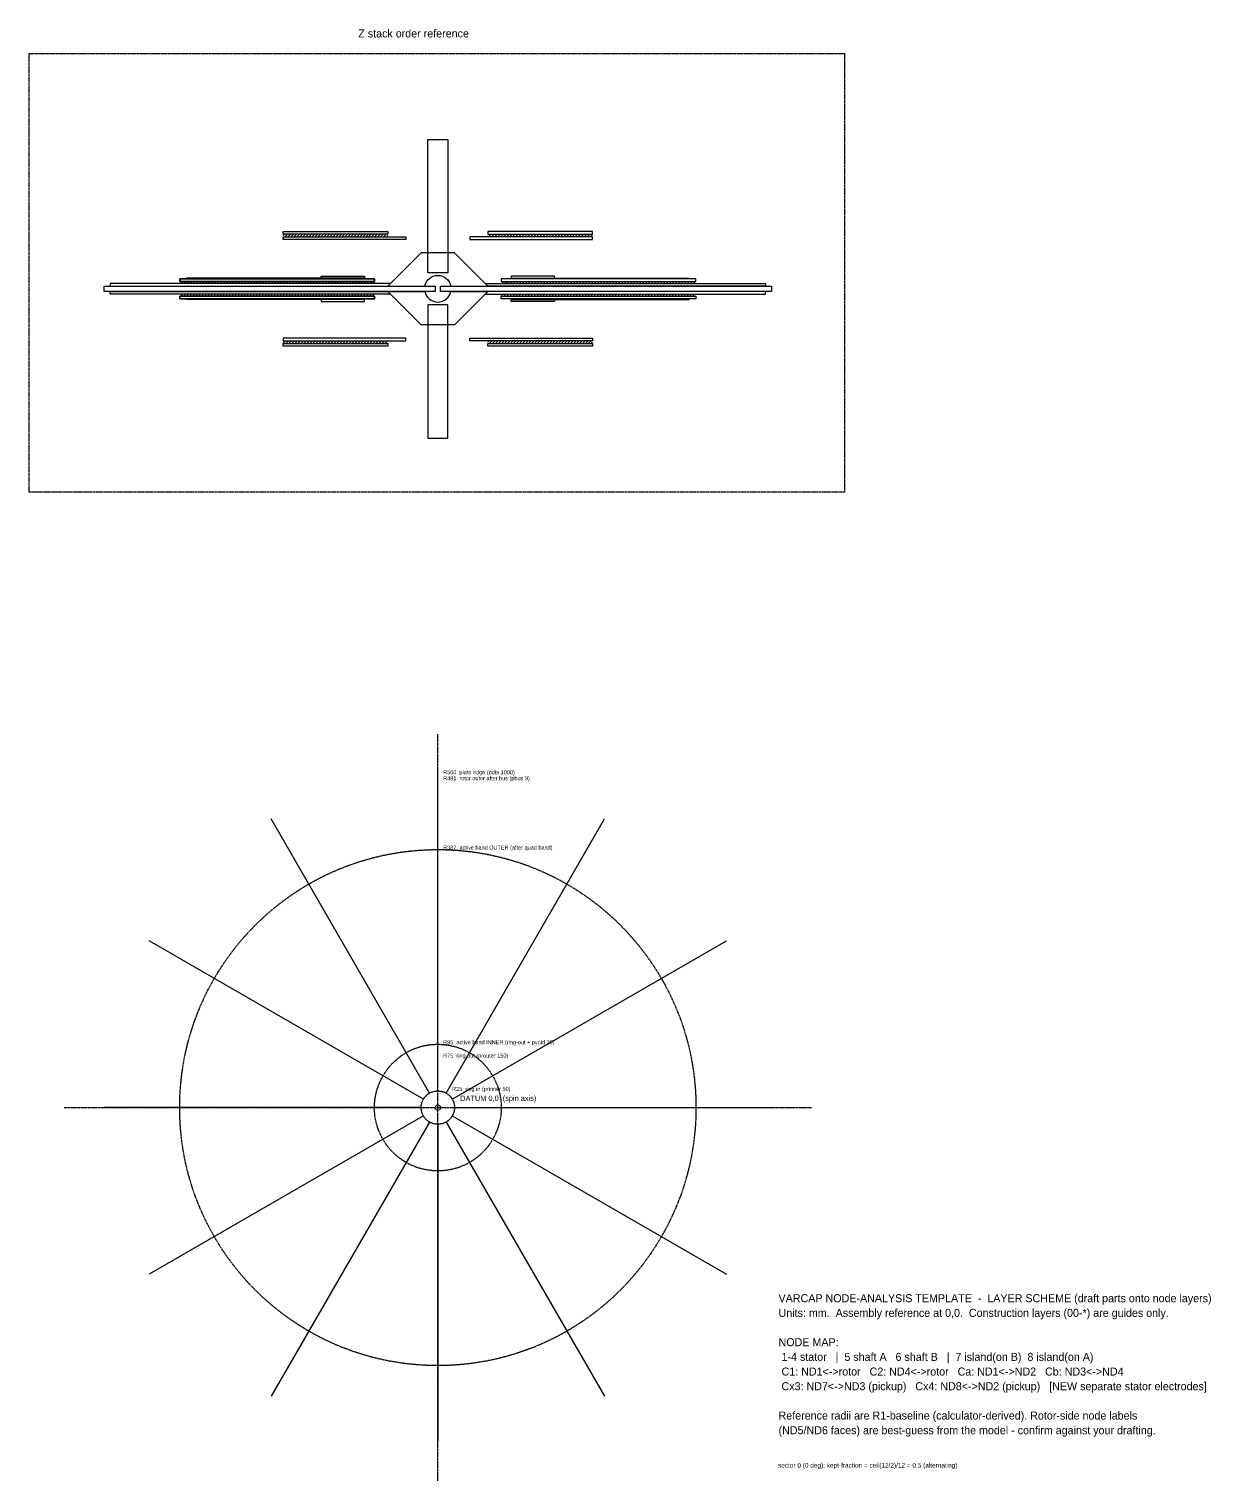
# Model space of a CAD drawing. Header units: millimetres. Extents: x -613 to 4120, y -3420 to 1618.
# Drawn here: x -613 to 1159, y -560 to 1618 of the extents above; entities that cross this region are included whole.
import ezdxf

# ---------------------------------------------------------------- set-up
doc = ezdxf.new("R2010")
doc.units = ezdxf.units.MM
doc.linetypes.add('CENTER', pattern=[5.08, 3.175, -0.635, 0.635, -0.635])
doc.linetypes.add('DASHED', pattern=[1.524, 1.27, -0.254])
for name, color, linetype in [('00-DATUM-AXIS', 4, 'CENTER'), ('00-LEGEND', 7, 'Continuous'), ('00-REF-RADII', 8, 'DASHED'), ('00-SECTOR-GRID-12', 8, 'Continuous'), ('00-Z-AXIS-STACK-ORDER', 4, 'CENTER'), ('CAP-C1-OVERLAP', 1, 'DASHED'), ('CAP-C2-OVERLAP', 1, 'DASHED'), ('CAP-Ca-GAP', 2, 'DASHED'), ('CAP-Cb-GAP', 3, 'DASHED'), ('CAP-Cx3-GAP', 3, 'DASHED'), ('CAP-Cx4-GAP', 2, 'DASHED'), ('MECH-DIELECTRIC', 30, 'Continuous'), ('ND1-C1-STATOR-PLATE', 1, 'Continuous'), ('ND1-Ca-ELECTRODE', 1, 'Continuous'), ('ND2-Ca-ELECTRODE', 2, 'Continuous'), ('ND2-Cx4-PICKUP-STATOR', 2, 'Continuous'), ('ND3-Cx3-PICKUP-STATOR', 3, 'Continuous'), ('ND4-C2-STATOR-PLATE', 1, 'Continuous'), ('ND4-Cb-ELECTRODE', 1, 'Continuous'), ('ND5-HUB-A-BODY', 5, 'Continuous'), ('ND5-ROTOR-C1-FACE', 5, 'Continuous'), ('ND5-SHAFT-A-BODY', 5, 'Continuous'), ('ND6-HUB-B-BODY', 5, 'Continuous'), ('ND6-ROTOR-C2-FACE', 5, 'Continuous'), ('ND6-SHAFT-B-BODY', 5, 'Continuous'), ('ND7-ISLAND-BARS-onB', 6, 'Continuous'), ('ND8-ISLAND-BARS-onA', 6, 'Continuous')]:
    doc.layers.add(name, color=color, linetype=linetype)

msp = doc.modelspace()

# ---------------------------------------------------------------- hatches: boundary and pattern name
at = {"layer": 'CAP-C1-OVERLAP'}
h = msp.add_hatch(dxfattribs=at)
h.set_pattern_fill('ANSI31', color=256)
h.paths.add_polyline_path([(-387, 1239.2), (-95, 1239.2), (-95, 1236.2), (-387, 1236.2)])
h = msp.add_hatch(dxfattribs=at)
h.set_pattern_fill('ANSI31', color=256)
h.paths.add_polyline_path([(387, 1236.2), (387, 1239.2), (95, 1239.2), (95, 1236.2)])
at = {"layer": 'CAP-C2-OVERLAP'}
h = msp.add_hatch(dxfattribs=at)
h.set_pattern_fill('ANSI31', color=256)
h.paths.add_polyline_path([(-387, 1217.2), (-95, 1217.2), (-95, 1220.2), (-387, 1220.2)])
h = msp.add_hatch(dxfattribs=at)
h.set_pattern_fill('ANSI31', color=256)
h.paths.add_polyline_path([(387, 1217.2), (95, 1217.2), (95, 1220.2), (387, 1220.2)])
at = {"layer": 'CAP-Ca-GAP'}
h = msp.add_hatch(dxfattribs=at)
h.set_pattern_fill('ANSI31', color=256)
h.paths.add_polyline_path([(-110, 1244.2), (-377, 1244.2), (-377, 1243.2), (-110, 1243.2)])
h = msp.add_hatch(dxfattribs=at)
h.set_pattern_fill('ANSI31', color=256)
h.paths.add_polyline_path([(232, 1244.2), (110, 1244.2), (110, 1243.2), (232, 1243.2)])
h = msp.add_hatch(dxfattribs=at)
h.set_pattern_fill('ANSI31', color=256)
h.paths.add_polyline_path([(377, 1244.2), (110, 1244.2), (110, 1243.2), (377, 1243.2)])
at = {"layer": 'CAP-Cb-GAP'}
h = msp.add_hatch(dxfattribs=at)
h.set_pattern_fill('ANSI31', color=256)
h.paths.add_polyline_path([(-110, 1213.2), (-377, 1213.2), (-377, 1212.2), (-110, 1212.2)])
h.paths.add_polyline_path([(232, 1213.2), (110, 1213.2), (110, 1212.2), (232, 1212.2)])
h = msp.add_hatch(dxfattribs=at)
h.set_pattern_fill('ANSI31', color=256)
h.paths.add_polyline_path([(377, 1213.2), (110, 1213.2), (110, 1212.2), (377, 1212.2)])
at = {"layer": 'CAP-Cx3-GAP'}
h = msp.add_hatch(dxfattribs=at)
h.set_pattern_fill('ANSI31', color=256)
h.paths.add_polyline_path([(232, 1150.2), (110, 1150.2), (110, 1146.2), (232, 1146.2)])
h.paths.add_polyline_path([(110, 1150.2), (95, 1150.2), (95, 1146.2), (110, 1146.2)])
h.paths.add_polyline_path([(95, 1150.2), (75, 1150.2), (75, 1146.2), (95, 1146.2)])
h.paths.add_polyline_path([(-75, 1150.2), (-95, 1150.2), (-95, 1146.2), (-75, 1146.2)])
h.paths.add_polyline_path([(-95, 1150.2), (-232, 1150.2), (-232, 1146.2), (-95, 1146.2)])
at = {"layer": 'CAP-Cx4-GAP'}
h = msp.add_hatch(dxfattribs=at)
h.set_pattern_fill('ANSI31', color=256)
h.paths.add_polyline_path([(-75, 1310.2), (-95, 1310.2), (-95, 1306.2), (-75, 1306.2)])
h.paths.add_polyline_path([(-95, 1310.2), (-232, 1310.2), (-232, 1306.2), (-95, 1306.2)])
h = msp.add_hatch(dxfattribs=at)
h.set_pattern_fill('ANSI31', color=256)
h.paths.add_polyline_path([(232, 1310.2), (110, 1310.2), (110, 1306.2), (232, 1306.2)])
h.paths.add_polyline_path([(110, 1310.2), (95, 1310.2), (95, 1306.2), (110, 1306.2)])
h.paths.add_polyline_path([(95, 1310.2), (75, 1310.2), (75, 1306.2), (95, 1306.2)])

# ---------------------------------------------------------------- linework, layer by layer
at = {"layer": '00-DATUM-AXIS'}
for p, q in [((0, -560), (0, 560)), ((-560, 0), (560, 0))]:
    msp.add_line(p, q, dxfattribs=at)
msp.add_circle((0, 0), 4, dxfattribs=at)
at = {"layer": '00-REF-RADII'}
for radius in [387, 95, 25]:
    msp.add_circle((0, 0), radius, dxfattribs=at)
at = {"layer": '00-SECTOR-GRID-12'}
for p, q in [((0, 25), (0, 500)), ((-12.5, 21.7), (-250, 433)), ((12.5, 21.7), (250, 433)), ((-21.7, 12.5), (-433, 250)), ((21.7, 12.5), (433, 250)), ((-25, 0), (-500, 0)), ((25, 0), (500, 0)), ((-21.7, -12.5), (-433, -250)), ((-12.5, -21.7), (-250, -433)), ((12.5, -21.7), (250, -433)), ((21.7, -12.5), (433, -250)), ((0, -25), (0, -500))]:
    msp.add_line(p, q, dxfattribs=at)
at = {"layer": '00-Z-AXIS-STACK-ORDER'}
msp.add_lwpolyline([(-612.8, 1581.1), (609.7, 1581.1), (609.7, 923.2), (-612.8, 923.2)], close=True, dxfattribs=at)
at = {"layer": 'MECH-DIELECTRIC'}
for points in [[(-110, 1244.2), (-377, 1244.2), (-377, 1243.2), (-110, 1243.2)], [(110, 1244.2), (377, 1244.2), (377, 1243.2), (110, 1243.2)], [(-500, 1232.2), (-4, 1232.2), (-4, 1224.2), (-500, 1224.2)], [(4, 1224.2), (4, 1232.2), (500, 1232.2), (500, 1224.2)], [(-377, 1213.2), (-110, 1213.2), (-110, 1212.2), (-377, 1212.2)], [(377, 1213.2), (110, 1213.2), (110, 1212.2), (377, 1212.2)]]:
    msp.add_lwpolyline(points, close=True, dxfattribs=at)
at = {"layer": 'ND1-C1-STATOR-PLATE'}
for points in [[(-95, 1239.2), (-387, 1239.2), (-387, 1243.2), (-95, 1243.2)], [(387, 1239.2), (387, 1243.2), (95, 1243.2), (95, 1239.2)]]:
    msp.add_lwpolyline(points, close=True, dxfattribs=at)
at = {"layer": 'ND1-Ca-ELECTRODE'}
for points in [[(-95, 1239.2), (-95, 1243.2), (-387, 1243.2), (-387, 1239.2)], [(387, 1239.2), (387, 1243.2), (95, 1243.2), (95, 1239.2)]]:
    msp.add_lwpolyline(points, close=True, dxfattribs=at)
at = {"layer": 'ND2-Ca-ELECTRODE'}
for points in [[(-110, 1247.2), (-110, 1244.2), (-175, 1244.2), (-175, 1247.2)], [(110, 1244.2), (175, 1244.2), (175, 1247.2), (110, 1247.2)]]:
    msp.add_lwpolyline(points, close=True, dxfattribs=at)
at = {"layer": 'ND2-Cx4-PICKUP-STATOR'}
for points in [[(-48, 1306.2), (-48, 1302.2), (-232, 1302.2), (-232, 1306.2), (-48, 1306.2)], [(48, 1306.2), (48, 1302.2), (232, 1302.2), (232, 1306.2), (48, 1306.2)]]:
    msp.add_lwpolyline(points, dxfattribs=at)
at = {"layer": 'ND3-Cx3-PICKUP-STATOR'}
for points in [[(-48, 1150.2), (-48, 1154.2), (-232, 1154.2), (-232, 1150.2), (-48, 1150.2)], [(48, 1150.2), (48, 1154.2), (232, 1154.2), (232, 1150.2), (48, 1150.2)]]:
    msp.add_lwpolyline(points, dxfattribs=at)
at = {"layer": 'ND4-C2-STATOR-PLATE'}
for points in [[(-387, 1213.2), (-95, 1213.2), (-95, 1217.2), (-387, 1217.2)], [(387, 1213.2), (95, 1213.2), (95, 1217.2), (387, 1217.2)]]:
    msp.add_lwpolyline(points, close=True, dxfattribs=at)
at = {"layer": 'ND4-Cb-ELECTRODE'}
for points in [[(-95, 1213.2), (-387, 1213.2), (-387, 1217.2), (-95, 1217.2)], [(-110, 1209.2), (-110, 1212.2), (-175, 1212.2), (-175, 1209.2)], [(387, 1213.2), (95, 1213.2), (95, 1217.2), (387, 1217.2)], [(110, 1209.2), (110, 1212.2), (175, 1212.2), (175, 1209.2)]]:
    msp.add_lwpolyline(points, close=True, dxfattribs=at)
at = {"layer": 'ND5-HUB-A-BODY'}
msp.add_lwpolyline([(75, 1232.2), (25, 1282.2), (-25, 1282.2), (-75, 1232.2), (-19.6, 1232.2, -0.816497), (19.6, 1232.2)], format="xyb", close=True, dxfattribs=at)
at = {"layer": 'ND5-ROTOR-C1-FACE'}
for points in [[(-491, 1232.2), (-75, 1232.2), (-71, 1236.2), (-491, 1236.2)], [(491, 1232.2), (75, 1232.2), (71, 1236.2), (491, 1236.2)]]:
    msp.add_lwpolyline(points, close=True, dxfattribs=at)
at = {"layer": 'ND5-SHAFT-A-BODY'}
msp.add_lwpolyline([(-15, 1252.2), (-15, 1452.2), (15, 1452.2), (15, 1252.2)], close=True, dxfattribs=at)
at = {"layer": 'ND6-HUB-B-BODY'}
msp.add_lwpolyline([(-25, 1174.2), (-75, 1224.2), (-19.6, 1224.2, 0.816497), (19.6, 1224.2), (75, 1224.2), (25, 1174.2)], format="xyb", close=True, dxfattribs=at)
at = {"layer": 'ND6-ROTOR-C2-FACE'}
for points in [[(-491, 1224.2), (-75, 1224.2), (-71, 1220.2), (-491, 1220.2)], [(491, 1224.2), (75, 1224.2), (71, 1220.2), (491, 1220.2)]]:
    msp.add_lwpolyline(points, close=True, dxfattribs=at)
at = {"layer": 'ND6-SHAFT-B-BODY'}
msp.add_lwpolyline([(-15, 1204.2), (-15, 1004.2), (15, 1004.2), (15, 1204.2)], close=True, dxfattribs=at)
at = {"layer": 'ND7-ISLAND-BARS-onB'}
for points in [[(-75, 1142.2), (-232, 1142.2), (-232, 1146.2), (-75, 1146.2)], [(232, 1146.2), (232, 1142.2), (75, 1142.2), (75, 1146.2)]]:
    msp.add_lwpolyline(points, close=True, dxfattribs=at)
at = {"layer": 'ND8-ISLAND-BARS-onA'}
for points in [[(-232, 1310.2), (-232, 1314.2), (-75, 1314.2), (-75, 1310.2)], [(232, 1310.2), (232, 1314.2), (75, 1314.2), (75, 1310.2)]]:
    msp.add_lwpolyline(points, close=True, dxfattribs=at)

# ---------------------------------------------------------------- texts
at = {"layer": '00-DATUM-AXIS'}
msp.add_text('DATUM 0,0  (spin axis)', height=8, dxfattribs=at).set_placement((33.5, 10))
at = {"layer": '00-LEGEND', "color": 7}
for s, p in [('Z stack order reference ', (-119.3, 1605.1)), ('VARCAP NODE-ANALYSIS TEMPLATE  -  LAYER SCHEME (draft parts onto node layers)', (510.8, -291.9)), ('Units: mm.  Assembly reference at 0,0.  Construction layers (00-*) are guides only.', (510.8, -313.9)), ('NODE MAP:', (510.8, -357.9)), (' 1-4 stator   |  5 shaft A   6 shaft B   |  7 island(on B)  8 island(on A)', (510.8, -379.9)), (' C1: ND1<->rotor   C2: ND4<->rotor   Ca: ND1<->ND2   Cb: ND3<->ND4', (510.8, -401.9)), (' Cx3: ND7<->ND3 (pickup)   Cx4: ND8<->ND2 (pickup)   [NEW separate stator electrodes]', (510.8, -423.9)), ('Reference radii are R1-baseline (calculator-derived). Rotor-side node labels', (510.8, -467.9)), ('(ND5/ND6 faces) are best-guess from the model - confirm against your drafting.', (510.8, -489.9))]:
    msp.add_text(s, height=12, dxfattribs=at).set_placement(p)
at = {"layer": '00-REF-RADII', "color": 8}
for s, p in [('R500  plate edge (pdia 1000)', (8, 500)), ('R491  rotor outer after bus (pbus 9)', (8, 491)), ('R387  active band OUTER (after quad band)', (8, 387)), ('R95  active band INNER (ring-out + pvoid 20)', (8, 95)), ('R75  ring out (prouter 150)', (8, 75)), ('R25  ring in (prinner 50)', (21.4, 25))]:
    msp.add_text(s, height=6, dxfattribs=at).set_placement(p)
at = {"layer": '00-SECTOR-GRID-12', "color": 8}
msp.add_text('sector 0 (0 deg); kept-fraction = ceil(12/2)/12 = 0.5 (alternating)', height=7, dxfattribs=at).set_placement((510, -540))

doc.saveas('drawing.dxf')
